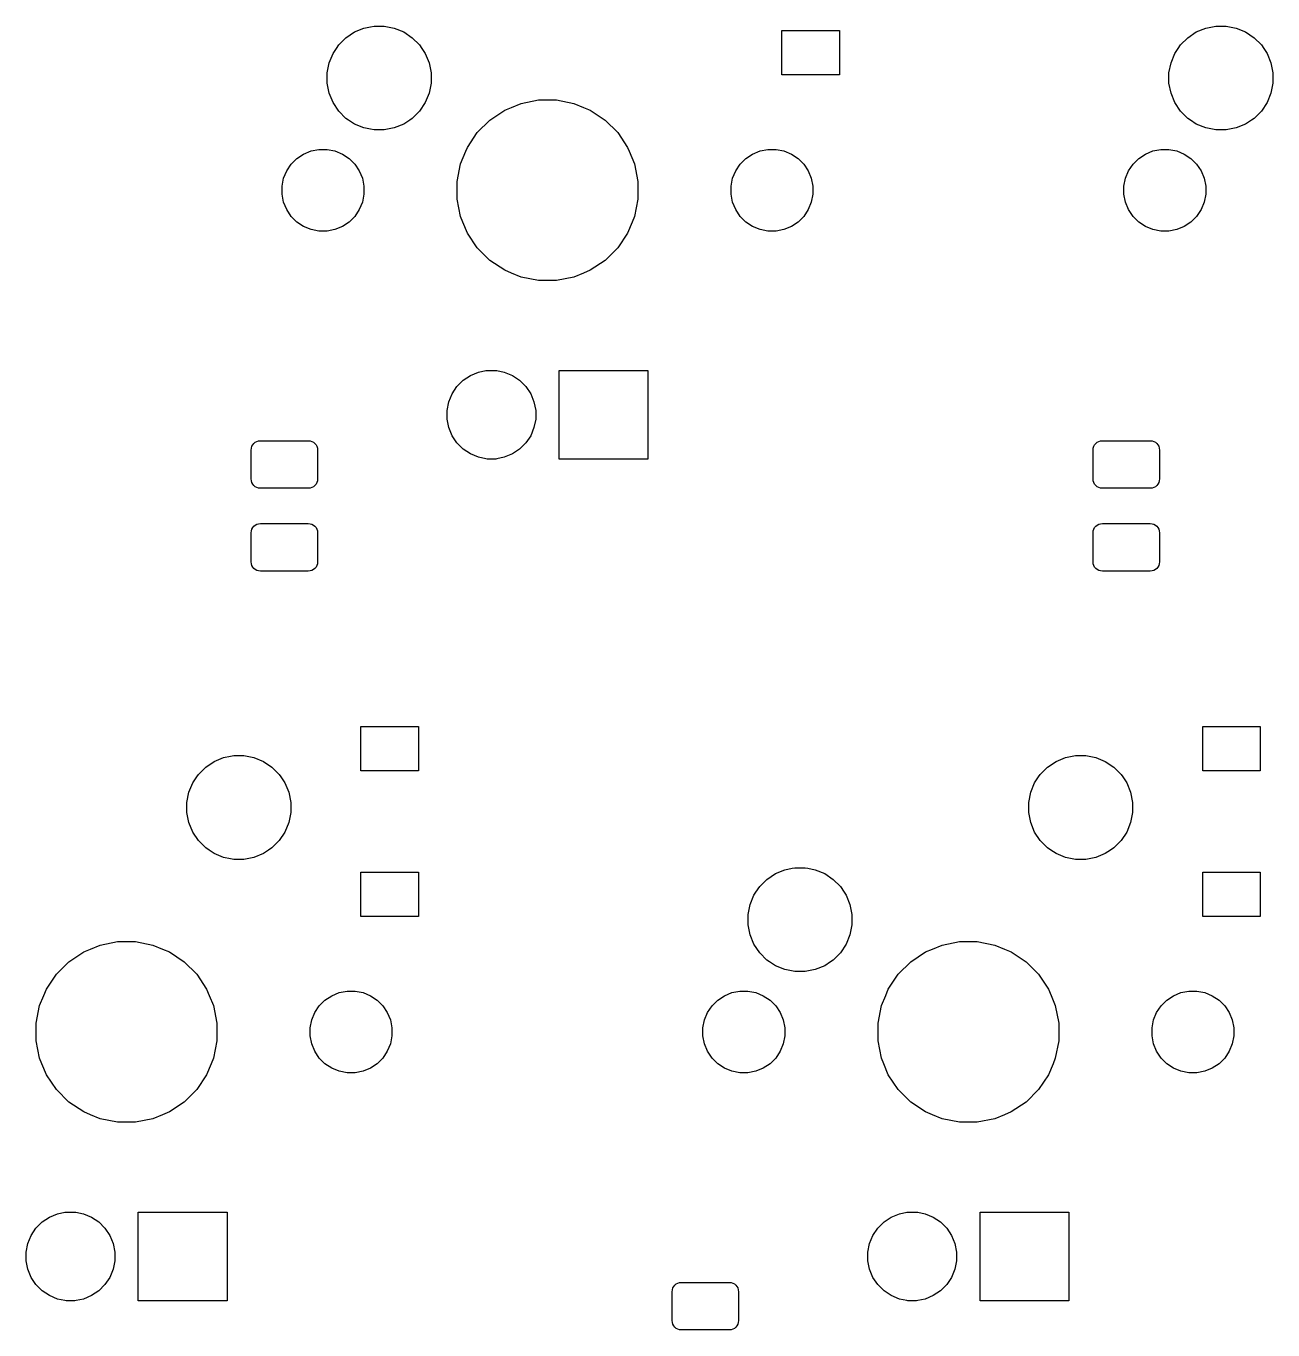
# Model space of a CAD drawing. Extents: x -9 to 373, y -109 to 9.
# Drawn here: x 202.51 to 230.73, y -49.61 to -20.1 of the extents above; entities that cross this region are included whole.
import ezdxf

# ---------------------------------------------------------------- set-up
doc = ezdxf.new("R2010")
doc.units = 0
doc.layers.add('BLACK', color=7, linetype='CONTINUOUS')

msp = doc.modelspace()

# ---------------------------------------------------------------- linework, layer by layer
at = {"layer": 'BLACK', "linetype": 'CONTINUOUS'}
for p, q in [((209.589, -20.5228), (209.753, -20.359)), ((209.753, -20.359), (209.945, -20.2303)), ((209.945, -20.2303), (210.159, -20.1417)), ((209.945, -20.2303), (209.945, -20.2303)), ((210.159, -20.1417), (210.311, -20.1116)), ((210.311, -20.1116), (210.387, -20.0965)), ((210.387, -20.0965), (210.618, -20.0965)), ((210.618, -20.0965), (210.694, -20.1116)), ((210.694, -20.1116), (210.846, -20.1417)), ((210.846, -20.1417), (211.06, -20.2303)), ((211.06, -20.2303), (211.06, -20.2303)), ((211.06, -20.2303), (211.252, -20.359)), ((211.252, -20.359), (211.416, -20.5228)), ((219.615, -21.201), (219.615, -20.199)), ((219.615, -20.199), (220.917, -20.199)), ((220.917, -20.199), (220.917, -21.201)), ((228.639, -20.5228), (228.803, -20.359)), ((228.803, -20.359), (228.995, -20.2303)), ((228.995, -20.2303), (229.209, -20.1417)), ((228.995, -20.2303), (228.995, -20.2303)), ((229.209, -20.1417), (229.361, -20.1116)), ((229.361, -20.1116), (229.437, -20.0965)), ((229.437, -20.0965), (229.668, -20.0965)), ((229.668, -20.0965), (229.744, -20.1116)), ((229.744, -20.1116), (229.896, -20.1417)), ((229.896, -20.1417), (230.11, -20.2303)), ((230.11, -20.2303), (230.11, -20.2303)), ((230.11, -20.2303), (230.302, -20.359)), ((230.302, -20.359), (230.466, -20.5228)), ((209.46, -20.7155), (209.535, -20.6043)), ((209.535, -20.6043), (209.589, -20.5228)), ((211.416, -20.5228), (211.47, -20.6043)), ((211.47, -20.6043), (211.545, -20.7155)), ((228.51, -20.7155), (228.585, -20.6043)), ((228.585, -20.6043), (228.639, -20.5228)), ((230.466, -20.5228), (230.52, -20.6043)), ((230.52, -20.6043), (230.595, -20.7155)), ((209.326, -21.1567), (209.372, -20.9295)), ((209.372, -20.9295), (209.46, -20.7155)), ((211.545, -20.7155), (211.633, -20.9295)), ((211.633, -20.9295), (211.678, -21.1567)), ((228.376, -21.1567), (228.422, -20.9295)), ((228.422, -20.9295), (228.51, -20.7155)), ((230.595, -20.7155), (230.683, -20.9295)), ((230.683, -20.9295), (230.728, -21.1567)), ((209.326, -21.3883), (209.326, -21.1567)), ((211.678, -21.1567), (211.678, -21.3883)), ((220.917, -21.201), (219.615, -21.201)), ((228.376, -21.3883), (228.376, -21.1567)), ((230.728, -21.1567), (230.728, -21.3883)), ((209.372, -21.6155), (209.326, -21.3883)), ((211.678, -21.3883), (211.633, -21.6155)), ((228.422, -21.6155), (228.376, -21.3883)), ((230.728, -21.3883), (230.683, -21.6155)), ((209.46, -21.8295), (209.372, -21.6155)), ((209.589, -22.0222), (209.46, -21.8295)), ((209.46, -21.8295), (209.46, -21.8295)), ((211.545, -21.8295), (211.416, -22.0222)), ((211.633, -21.6155), (211.545, -21.8295)), ((211.545, -21.8295), (211.545, -21.8295)), ((213.716, -21.8462), (214.111, -21.7676)), ((214.111, -21.7676), (214.514, -21.7676)), ((214.514, -21.7676), (214.909, -21.8462)), ((228.51, -21.8295), (228.422, -21.6155)), ((228.639, -22.0222), (228.51, -21.8295)), ((228.51, -21.8295), (228.51, -21.8295)), ((230.595, -21.8295), (230.466, -22.0222)), ((230.683, -21.6155), (230.595, -21.8295)), ((230.595, -21.8295), (230.595, -21.8295)), ((209.753, -22.186), (209.589, -22.0222)), ((211.416, -22.0222), (211.252, -22.186)), ((213.009, -22.2241), (213.344, -22.0003)), ((213.344, -22.0003), (213.498, -21.9365)), ((213.498, -21.9365), (213.716, -21.8462)), ((214.909, -21.8462), (215.127, -21.9365)), ((215.127, -21.9365), (215.281, -22.0003)), ((215.281, -22.0003), (215.616, -22.2241)), ((228.803, -22.186), (228.639, -22.0222)), ((230.466, -22.0222), (230.302, -22.186)), ((209.81, -22.2241), (209.753, -22.186)), ((209.945, -22.3147), (209.81, -22.2241)), ((210.159, -22.4033), (209.945, -22.3147)), ((210.311, -22.4334), (210.159, -22.4033)), ((210.846, -22.4033), (210.694, -22.4334)), ((211.06, -22.3147), (210.846, -22.4033)), ((211.195, -22.2241), (211.06, -22.3147)), ((211.252, -22.186), (211.195, -22.2241)), ((212.724, -22.509), (213.009, -22.2241)), ((215.616, -22.2241), (215.901, -22.509)), ((228.86, -22.2241), (228.803, -22.186)), ((228.995, -22.3147), (228.86, -22.2241)), ((229.209, -22.4033), (228.995, -22.3147)), ((229.361, -22.4334), (229.209, -22.4033)), ((229.896, -22.4033), (229.744, -22.4334)), ((230.11, -22.3147), (229.896, -22.4033)), ((230.245, -22.2241), (230.11, -22.3147)), ((230.302, -22.186), (230.245, -22.2241)), ((210.387, -22.4485), (210.311, -22.4334)), ((210.618, -22.4485), (210.387, -22.4485)), ((210.694, -22.4334), (210.618, -22.4485)), ((212.5, -22.8439), (212.724, -22.509)), ((215.901, -22.509), (216.125, -22.8439)), ((229.437, -22.4485), (229.361, -22.4334)), ((229.668, -22.4485), (229.437, -22.4485)), ((229.744, -22.4334), (229.668, -22.4485)), ((208.642, -23.0932), (208.794, -22.9919)), ((208.794, -22.9919), (208.962, -22.9221)), ((208.962, -22.9221), (209.141, -22.8865)), ((209.141, -22.8865), (209.324, -22.8865)), ((209.324, -22.8865), (209.503, -22.9221)), ((209.503, -22.9221), (209.671, -22.9919)), ((209.671, -22.9919), (209.823, -23.0932)), ((212.346, -23.216), (212.465, -22.929)), ((212.465, -22.929), (212.5, -22.8439)), ((216.125, -22.8439), (216.16, -22.929)), ((216.16, -22.929), (216.279, -23.216)), ((218.802, -23.0932), (218.954, -22.9919)), ((218.954, -22.9919), (219.122, -22.9221)), ((219.122, -22.9221), (219.301, -22.8865)), ((219.301, -22.8865), (219.484, -22.8865)), ((219.484, -22.8865), (219.663, -22.9221)), ((219.663, -22.9221), (219.831, -22.9919)), ((219.831, -22.9919), (219.983, -23.0932)), ((227.692, -23.0932), (227.844, -22.9919)), ((227.844, -22.9919), (228.012, -22.9221)), ((228.012, -22.9221), (228.191, -22.8865)), ((228.191, -22.8865), (228.374, -22.8865)), ((228.374, -22.8865), (228.553, -22.9221)), ((228.553, -22.9221), (228.721, -22.9919)), ((228.721, -22.9919), (228.873, -23.0932)), ((208.412, -23.3739), (208.513, -23.2222)), ((208.513, -23.2222), (208.642, -23.0932)), ((209.823, -23.0932), (209.952, -23.2222)), ((209.952, -23.2222), (210.053, -23.3739)), ((212.268, -23.6111), (212.346, -23.216)), ((216.279, -23.216), (216.357, -23.6111)), ((218.572, -23.3739), (218.673, -23.2222)), ((218.673, -23.2222), (218.802, -23.0932)), ((219.983, -23.0932), (220.112, -23.2222)), ((220.112, -23.2222), (220.213, -23.3739)), ((227.462, -23.3739), (227.563, -23.2222)), ((227.563, -23.2222), (227.692, -23.0932)), ((228.873, -23.0932), (229.002, -23.2222)), ((229.002, -23.2222), (229.103, -23.3739)), ((208.306, -23.7213), (208.342, -23.5424)), ((208.342, -23.5424), (208.412, -23.3739)), ((210.053, -23.3739), (210.123, -23.5424)), ((210.123, -23.5424), (210.159, -23.7213)), ((218.466, -23.7213), (218.502, -23.5424)), ((218.502, -23.5424), (218.572, -23.3739)), ((220.213, -23.3739), (220.283, -23.5424)), ((220.283, -23.5424), (220.319, -23.7213)), ((227.356, -23.7213), (227.392, -23.5424)), ((227.392, -23.5424), (227.462, -23.3739)), ((229.103, -23.3739), (229.173, -23.5424)), ((229.173, -23.5424), (229.208, -23.7213)), ((208.306, -23.9037), (208.306, -23.7213)), ((208.342, -24.0826), (208.306, -23.9037)), ((210.159, -23.9037), (210.123, -24.0826)), ((210.159, -23.7213), (210.159, -23.9037)), ((212.268, -24.0139), (212.268, -23.6111)), ((216.357, -23.6111), (216.357, -24.0139)), ((218.466, -23.9037), (218.466, -23.7213)), ((218.502, -24.0826), (218.466, -23.9037)), ((220.319, -23.9037), (220.283, -24.0826)), ((220.319, -23.7213), (220.319, -23.9037)), ((227.356, -23.9037), (227.356, -23.7213)), ((227.392, -24.0826), (227.356, -23.9037)), ((229.208, -23.9037), (229.173, -24.0826)), ((229.208, -23.7213), (229.208, -23.9037)), ((208.412, -24.2511), (208.342, -24.0826)), ((210.123, -24.0826), (210.053, -24.2511)), ((212.346, -24.409), (212.268, -24.0139)), ((216.357, -24.0139), (216.279, -24.409)), ((218.572, -24.2511), (218.502, -24.0826)), ((220.283, -24.0826), (220.213, -24.2511)), ((227.462, -24.2511), (227.392, -24.0826)), ((229.173, -24.0826), (229.103, -24.2511)), ((208.513, -24.4028), (208.412, -24.2511)), ((208.642, -24.5318), (208.513, -24.4028)), ((209.952, -24.4028), (209.823, -24.5318)), ((210.053, -24.2511), (209.952, -24.4028)), ((212.397, -24.5318), (212.346, -24.409)), ((216.279, -24.409), (216.228, -24.5318)), ((218.673, -24.4028), (218.572, -24.2511)), ((218.802, -24.5318), (218.673, -24.4028)), ((220.112, -24.4028), (219.983, -24.5318)), ((220.213, -24.2511), (220.112, -24.4028)), ((227.563, -24.4028), (227.462, -24.2511)), ((227.692, -24.5318), (227.563, -24.4028)), ((229.002, -24.4028), (228.873, -24.5318)), ((229.103, -24.2511), (229.002, -24.4028)), ((208.794, -24.6331), (208.642, -24.5318)), ((208.962, -24.7029), (208.794, -24.6331)), ((209.141, -24.7385), (208.962, -24.7029)), ((209.324, -24.7385), (209.141, -24.7385)), ((209.503, -24.7029), (209.324, -24.7385)), ((209.671, -24.6331), (209.503, -24.7029)), ((209.823, -24.5318), (209.671, -24.6331)), ((212.5, -24.7811), (212.397, -24.5318)), ((212.724, -25.116), (212.5, -24.7811)), ((216.125, -24.7811), (215.901, -25.116)), ((216.228, -24.5318), (216.125, -24.7811)), ((218.954, -24.6331), (218.802, -24.5318)), ((219.122, -24.7029), (218.954, -24.6331)), ((219.301, -24.7385), (219.122, -24.7029)), ((219.484, -24.7385), (219.301, -24.7385)), ((219.663, -24.7029), (219.484, -24.7385)), ((219.831, -24.6331), (219.663, -24.7029)), ((219.983, -24.5318), (219.831, -24.6331)), ((227.844, -24.6331), (227.692, -24.5318)), ((228.012, -24.7029), (227.844, -24.6331)), ((228.191, -24.7385), (228.012, -24.7029)), ((228.374, -24.7385), (228.191, -24.7385)), ((228.553, -24.7029), (228.374, -24.7385)), ((228.721, -24.6331), (228.553, -24.7029)), ((228.873, -24.5318), (228.721, -24.6331)), ((213.009, -25.4009), (212.724, -25.116)), ((215.901, -25.116), (215.616, -25.4009)), ((213.344, -25.6247), (213.009, -25.4009)), ((213.498, -25.6885), (213.344, -25.6247)), ((215.281, -25.6247), (215.127, -25.6885)), ((215.616, -25.4009), (215.281, -25.6247)), ((213.716, -25.7788), (213.498, -25.6885)), ((214.111, -25.8574), (213.716, -25.7788)), ((214.514, -25.8574), (214.111, -25.8574)), ((214.909, -25.7788), (214.514, -25.8574)), ((215.127, -25.6885), (214.909, -25.7788)), ((212.403, -28.113), (212.567, -28.0032)), ((212.567, -28.0032), (212.75, -27.9276)), ((212.75, -27.9276), (212.916, -27.8945)), ((212.916, -27.8945), (212.944, -27.889)), ((212.944, -27.889), (213.141, -27.889)), ((213.141, -27.889), (213.169, -27.8945)), ((213.169, -27.8945), (213.335, -27.9276)), ((213.335, -27.9276), (213.518, -28.0032)), ((213.518, -28.0032), (213.682, -28.113)), ((214.579, -29.896), (214.579, -27.889)), ((214.579, -27.889), (216.586, -27.889)), ((216.586, -27.889), (216.586, -29.896)), ((212.153, -28.4172), (212.263, -28.2528)), ((212.263, -28.2528), (212.403, -28.113)), ((213.682, -28.113), (213.822, -28.2528)), ((213.822, -28.2528), (213.932, -28.4172)), ((212.039, -28.7937), (212.078, -28.5998)), ((212.078, -28.5998), (212.153, -28.4172)), ((213.932, -28.4172), (214.007, -28.5998)), ((214.007, -28.5998), (214.046, -28.7937)), ((212.039, -28.9913), (212.039, -28.7937)), ((214.046, -28.7937), (214.046, -28.9913)), ((212.078, -29.1852), (212.039, -28.9913)), ((212.153, -29.3678), (212.078, -29.1852)), ((214.007, -29.1852), (213.932, -29.3678)), ((214.046, -28.9913), (214.007, -29.1852)), ((207.701, -29.5156), (207.736, -29.4965)), ((207.736, -29.4965), (207.775, -29.4848)), ((207.775, -29.4848), (207.821, -29.4802)), ((207.821, -29.4802), (208.897, -29.4802)), ((208.897, -29.4802), (208.944, -29.4848)), ((208.944, -29.4848), (208.983, -29.4965)), ((208.983, -29.4965), (209.018, -29.5156)), ((212.263, -29.5322), (212.153, -29.3678)), ((213.932, -29.3678), (213.822, -29.5322)), ((226.751, -29.5156), (226.786, -29.4965)), ((226.786, -29.4965), (226.825, -29.4848)), ((226.825, -29.4848), (226.871, -29.4802)), ((226.871, -29.4802), (227.947, -29.4802)), ((227.947, -29.4802), (227.994, -29.4848)), ((227.994, -29.4848), (228.033, -29.4965)), ((228.033, -29.4965), (228.068, -29.5156)), ((207.608, -29.6931), (207.613, -29.6468)), ((207.608, -30.3444), (207.608, -29.6931)), ((207.613, -29.6468), (207.625, -29.6081)), ((207.625, -29.6081), (207.644, -29.5725)), ((207.644, -29.5725), (207.669, -29.5412)), ((207.669, -29.5412), (207.701, -29.5156)), ((209.018, -29.5156), (209.049, -29.5412)), ((209.049, -29.5412), (209.075, -29.5725)), ((209.075, -29.5725), (209.094, -29.6081)), ((209.094, -29.6081), (209.106, -29.6468)), ((209.106, -29.6468), (209.11, -29.6931)), ((209.11, -29.6931), (209.11, -30.3444)), ((212.403, -29.672), (212.263, -29.5322)), ((212.567, -29.7818), (212.403, -29.672)), ((212.75, -29.8574), (212.567, -29.7818)), ((213.518, -29.7818), (213.335, -29.8574)), ((213.682, -29.672), (213.518, -29.7818)), ((213.822, -29.5322), (213.682, -29.672)), ((226.658, -29.6931), (226.663, -29.6468)), ((226.658, -30.3444), (226.658, -29.6931)), ((226.663, -29.6468), (226.675, -29.6081)), ((226.675, -29.6081), (226.694, -29.5725)), ((226.694, -29.5725), (226.719, -29.5412)), ((226.719, -29.5412), (226.751, -29.5156)), ((228.068, -29.5156), (228.099, -29.5412)), ((228.099, -29.5412), (228.125, -29.5725)), ((228.125, -29.5725), (228.144, -29.6081)), ((228.144, -29.6081), (228.156, -29.6468)), ((228.156, -29.6468), (228.16, -29.6931)), ((228.16, -29.6931), (228.16, -30.3444)), ((212.916, -29.8905), (212.75, -29.8574)), ((212.944, -29.896), (212.916, -29.8905)), ((213.141, -29.896), (212.944, -29.896)), ((213.169, -29.8905), (213.141, -29.896)), ((213.335, -29.8574), (213.169, -29.8905)), ((216.586, -29.896), (214.579, -29.896)), ((207.613, -30.3907), (207.608, -30.3444)), ((207.625, -30.4294), (207.613, -30.3907)), ((209.106, -30.3907), (209.094, -30.4294)), ((209.11, -30.3444), (209.106, -30.3907)), ((226.663, -30.3907), (226.658, -30.3444)), ((226.675, -30.4294), (226.663, -30.3907)), ((228.156, -30.3907), (228.144, -30.4294)), ((228.16, -30.3444), (228.156, -30.3907)), ((207.644, -30.465), (207.625, -30.4294)), ((207.669, -30.4963), (207.644, -30.465)), ((207.701, -30.5219), (207.669, -30.4963)), ((207.736, -30.541), (207.701, -30.5219)), ((207.775, -30.5527), (207.736, -30.541)), ((207.821, -30.5572), (207.775, -30.5527)), ((208.897, -30.5572), (207.821, -30.5572)), ((208.944, -30.5527), (208.897, -30.5572)), ((208.983, -30.541), (208.944, -30.5527)), ((209.018, -30.5219), (208.983, -30.541)), ((209.049, -30.4963), (209.018, -30.5219)), ((209.075, -30.465), (209.049, -30.4963)), ((209.094, -30.4294), (209.075, -30.465)), ((226.694, -30.465), (226.675, -30.4294)), ((226.719, -30.4963), (226.694, -30.465)), ((226.751, -30.5219), (226.719, -30.4963)), ((226.786, -30.541), (226.751, -30.5219)), ((226.825, -30.5527), (226.786, -30.541)), ((226.871, -30.5572), (226.825, -30.5527)), ((227.947, -30.5572), (226.871, -30.5572)), ((227.994, -30.5527), (227.947, -30.5572)), ((228.033, -30.541), (227.994, -30.5527)), ((228.068, -30.5219), (228.033, -30.541)), ((228.099, -30.4963), (228.068, -30.5219)), ((228.125, -30.465), (228.099, -30.4963)), ((228.144, -30.4294), (228.125, -30.465)), ((207.608, -31.5681), (207.613, -31.5218)), ((207.608, -32.2194), (207.608, -31.5681)), ((207.613, -31.5218), (207.625, -31.4831)), ((207.625, -31.4831), (207.644, -31.4475)), ((207.644, -31.4475), (207.669, -31.4162)), ((207.669, -31.4162), (207.701, -31.3906)), ((207.701, -31.3906), (207.736, -31.3715)), ((207.736, -31.3715), (207.775, -31.3598)), ((207.775, -31.3598), (207.821, -31.3552)), ((207.821, -31.3552), (208.897, -31.3552)), ((208.897, -31.3552), (208.944, -31.3598)), ((208.944, -31.3598), (208.983, -31.3715)), ((208.983, -31.3715), (209.018, -31.3906)), ((209.018, -31.3906), (209.049, -31.4162)), ((209.049, -31.4162), (209.075, -31.4475)), ((209.075, -31.4475), (209.094, -31.4831)), ((209.094, -31.4831), (209.106, -31.5218)), ((209.106, -31.5218), (209.11, -31.5681)), ((209.11, -31.5681), (209.11, -32.2194)), ((226.658, -31.5681), (226.663, -31.5218)), ((226.658, -32.2194), (226.658, -31.5681)), ((226.663, -31.5218), (226.675, -31.4831)), ((226.675, -31.4831), (226.694, -31.4475)), ((226.694, -31.4475), (226.719, -31.4162)), ((226.719, -31.4162), (226.751, -31.3906)), ((226.751, -31.3906), (226.786, -31.3715)), ((226.786, -31.3715), (226.825, -31.3598)), ((226.825, -31.3598), (226.871, -31.3552)), ((226.871, -31.3552), (227.947, -31.3552)), ((227.947, -31.3552), (227.994, -31.3598)), ((227.994, -31.3598), (228.033, -31.3715)), ((228.033, -31.3715), (228.068, -31.3906)), ((228.068, -31.3906), (228.099, -31.4162)), ((228.099, -31.4162), (228.125, -31.4475)), ((228.125, -31.4475), (228.144, -31.4831)), ((228.144, -31.4831), (228.156, -31.5218)), ((228.156, -31.5218), (228.16, -31.5681)), ((228.16, -31.5681), (228.16, -32.2194)), ((207.613, -32.2657), (207.608, -32.2194)), ((207.625, -32.3044), (207.613, -32.2657)), ((207.644, -32.34), (207.625, -32.3044)), ((207.669, -32.3713), (207.644, -32.34)), ((207.701, -32.3969), (207.669, -32.3713)), ((207.736, -32.416), (207.701, -32.3969)), ((207.775, -32.4277), (207.736, -32.416)), ((207.821, -32.4322), (207.775, -32.4277)), ((208.897, -32.4322), (207.821, -32.4322)), ((208.944, -32.4277), (208.897, -32.4322)), ((208.983, -32.416), (208.944, -32.4277)), ((209.018, -32.3969), (208.983, -32.416)), ((209.049, -32.3713), (209.018, -32.3969)), ((209.075, -32.34), (209.049, -32.3713)), ((209.094, -32.3044), (209.075, -32.34)), ((209.106, -32.2657), (209.094, -32.3044)), ((209.11, -32.2194), (209.106, -32.2657)), ((226.663, -32.2657), (226.658, -32.2194)), ((226.675, -32.3044), (226.663, -32.2657)), ((226.694, -32.34), (226.675, -32.3044)), ((226.719, -32.3713), (226.694, -32.34)), ((226.751, -32.3969), (226.719, -32.3713)), ((226.786, -32.416), (226.751, -32.3969)), ((226.825, -32.4277), (226.786, -32.416)), ((226.871, -32.4322), (226.825, -32.4277)), ((227.947, -32.4322), (226.871, -32.4322)), ((227.994, -32.4277), (227.947, -32.4322)), ((228.033, -32.416), (227.994, -32.4277)), ((228.068, -32.3969), (228.033, -32.416)), ((228.099, -32.3713), (228.068, -32.3969)), ((228.125, -32.34), (228.099, -32.3713)), ((228.144, -32.3044), (228.125, -32.34)), ((228.156, -32.2657), (228.144, -32.3044)), ((228.16, -32.2194), (228.156, -32.2657)), ((210.09, -36.951), (210.09, -35.949)), ((210.09, -35.949), (211.392, -35.949)), ((211.392, -35.949), (211.392, -36.951)), ((229.14, -36.951), (229.14, -35.949)), ((229.14, -35.949), (230.442, -35.949)), ((230.442, -35.949), (230.442, -36.951)), ((206.414, -37.0328), (206.578, -36.869)), ((206.578, -36.869), (206.77, -36.7403)), ((206.77, -36.7403), (206.984, -36.6517)), ((206.77, -36.7403), (206.77, -36.7403)), ((206.984, -36.6517), (207.136, -36.6216)), ((207.136, -36.6216), (207.212, -36.6065)), ((207.212, -36.6065), (207.443, -36.6065)), ((207.443, -36.6065), (207.519, -36.6216)), ((207.519, -36.6216), (207.671, -36.6517)), ((207.671, -36.6517), (207.885, -36.7403)), ((207.885, -36.7403), (207.885, -36.7403)), ((207.885, -36.7403), (208.077, -36.869)), ((208.077, -36.869), (208.241, -37.0328)), ((225.464, -37.0328), (225.628, -36.869)), ((225.628, -36.869), (225.82, -36.7403)), ((225.82, -36.7403), (226.034, -36.6517)), ((225.82, -36.7403), (225.82, -36.7403)), ((226.034, -36.6517), (226.186, -36.6216)), ((226.186, -36.6216), (226.262, -36.6065)), ((226.262, -36.6065), (226.493, -36.6065)), ((226.493, -36.6065), (226.569, -36.6216)), ((226.569, -36.6216), (226.721, -36.6517)), ((226.721, -36.6517), (226.935, -36.7403)), ((226.935, -36.7403), (226.935, -36.7403)), ((226.935, -36.7403), (227.127, -36.869)), ((227.127, -36.869), (227.291, -37.0328)), ((206.285, -37.2255), (206.375, -37.0912)), ((206.375, -37.0912), (206.414, -37.0328)), ((208.241, -37.0328), (208.28, -37.0912)), ((208.28, -37.0912), (208.37, -37.2255)), ((211.392, -36.951), (210.09, -36.951)), ((225.335, -37.2255), (225.425, -37.0912)), ((225.425, -37.0912), (225.464, -37.0328)), ((227.291, -37.0328), (227.33, -37.0912)), ((227.33, -37.0912), (227.42, -37.2255)), ((230.442, -36.951), (229.14, -36.951)), ((206.151, -37.6667), (206.197, -37.4395)), ((206.197, -37.4395), (206.285, -37.2255)), ((208.37, -37.2255), (208.458, -37.4395)), ((208.458, -37.4395), (208.504, -37.6667)), ((225.201, -37.6667), (225.247, -37.4395)), ((225.247, -37.4395), (225.335, -37.2255)), ((227.42, -37.2255), (227.508, -37.4395)), ((227.508, -37.4395), (227.553, -37.6667)), ((206.151, -37.8983), (206.151, -37.6667)), ((208.504, -37.6667), (208.504, -37.8983)), ((225.201, -37.8983), (225.201, -37.6667)), ((227.553, -37.6667), (227.553, -37.8983)), ((206.197, -38.1255), (206.151, -37.8983)), ((208.504, -37.8983), (208.458, -38.1255)), ((225.247, -38.1255), (225.201, -37.8983)), ((227.553, -37.8983), (227.508, -38.1255)), ((206.285, -38.3395), (206.197, -38.1255)), ((206.414, -38.5322), (206.285, -38.3395)), ((206.285, -38.3395), (206.285, -38.3395)), ((208.37, -38.3395), (208.241, -38.5322)), ((208.458, -38.1255), (208.37, -38.3395)), ((208.37, -38.3395), (208.37, -38.3395)), ((225.335, -38.3395), (225.247, -38.1255)), ((225.464, -38.5322), (225.335, -38.3395)), ((225.335, -38.3395), (225.335, -38.3395)), ((227.42, -38.3395), (227.291, -38.5322)), ((227.508, -38.1255), (227.42, -38.3395)), ((227.42, -38.3395), (227.42, -38.3395)), ((206.578, -38.696), (206.414, -38.5322)), ((208.241, -38.5322), (208.077, -38.696)), ((225.628, -38.696), (225.464, -38.5322)), ((227.291, -38.5322), (227.127, -38.696)), ((206.655, -38.7474), (206.578, -38.696)), ((206.77, -38.8247), (206.655, -38.7474)), ((206.984, -38.9133), (206.77, -38.8247)), ((207.136, -38.9434), (206.984, -38.9133)), ((207.212, -38.9585), (207.136, -38.9434)), ((207.519, -38.9434), (207.443, -38.9585)), ((207.671, -38.9133), (207.519, -38.9434)), ((207.885, -38.8247), (207.671, -38.9133)), ((208, -38.7474), (207.885, -38.8247)), ((208.077, -38.696), (208, -38.7474)), ((225.705, -38.7474), (225.628, -38.696)), ((225.82, -38.8247), (225.705, -38.7474)), ((226.034, -38.9133), (225.82, -38.8247)), ((226.186, -38.9434), (226.034, -38.9133)), ((226.262, -38.9585), (226.186, -38.9434)), ((226.569, -38.9434), (226.493, -38.9585)), ((226.721, -38.9133), (226.569, -38.9434)), ((226.935, -38.8247), (226.721, -38.9133)), ((227.05, -38.7474), (226.935, -38.8247)), ((227.127, -38.696), (227.05, -38.7474)), ((207.443, -38.9585), (207.212, -38.9585)), ((210.09, -40.251), (210.09, -39.249)), ((210.09, -39.249), (211.392, -39.249)), ((211.392, -39.249), (211.392, -40.251)), ((219.47, -39.2803), (219.684, -39.1917)), ((219.684, -39.1917), (219.851, -39.1586)), ((219.851, -39.1586), (219.912, -39.1465)), ((219.912, -39.1465), (220.143, -39.1465)), ((220.143, -39.1465), (220.204, -39.1586)), ((220.204, -39.1586), (220.371, -39.1917)), ((220.371, -39.1917), (220.585, -39.2803)), ((226.493, -38.9585), (226.262, -38.9585)), ((229.14, -40.251), (229.14, -39.249)), ((229.14, -39.249), (230.442, -39.249)), ((230.442, -39.249), (230.442, -40.251)), ((219.114, -39.5728), (219.278, -39.409)), ((219.278, -39.409), (219.47, -39.2803)), ((219.47, -39.2803), (219.47, -39.2803)), ((220.585, -39.2803), (220.585, -39.2803)), ((220.585, -39.2803), (220.777, -39.409)), ((220.777, -39.409), (220.941, -39.5728)), ((218.897, -39.9795), (218.985, -39.7655)), ((218.985, -39.7655), (219.028, -39.7013)), ((219.028, -39.7013), (219.114, -39.5728)), ((220.941, -39.5728), (221.027, -39.7013)), ((221.027, -39.7013), (221.07, -39.7655)), ((221.07, -39.7655), (221.158, -39.9795)), ((218.851, -40.2067), (218.897, -39.9795)), ((221.158, -39.9795), (221.203, -40.2067)), ((211.392, -40.251), (210.09, -40.251)), ((218.851, -40.4383), (218.851, -40.2067)), ((221.203, -40.2067), (221.203, -40.4383)), ((230.442, -40.251), (229.14, -40.251)), ((218.897, -40.6655), (218.851, -40.4383)), ((218.985, -40.8795), (218.897, -40.6655)), ((221.158, -40.6655), (221.07, -40.8795)), ((221.203, -40.4383), (221.158, -40.6655)), ((203.819, -41.0503), (203.973, -40.9865)), ((203.973, -40.9865), (204.191, -40.8962)), ((204.191, -40.8962), (204.586, -40.8176)), ((204.586, -40.8176), (204.989, -40.8176)), ((204.989, -40.8176), (205.384, -40.8962)), ((205.384, -40.8962), (205.602, -40.9865)), ((205.602, -40.9865), (205.756, -41.0503)), ((219.114, -41.0722), (218.985, -40.8795)), ((218.985, -40.8795), (218.985, -40.8795)), ((221.07, -40.8795), (220.941, -41.0722)), ((221.07, -40.8795), (221.07, -40.8795)), ((222.869, -41.0503), (223.023, -40.9865)), ((223.023, -40.9865), (223.241, -40.8962)), ((223.241, -40.8962), (223.636, -40.8176)), ((223.636, -40.8176), (224.039, -40.8176)), ((224.039, -40.8176), (224.434, -40.8962)), ((224.434, -40.8962), (224.652, -40.9865)), ((224.652, -40.9865), (224.806, -41.0503)), ((203.199, -41.559), (203.484, -41.2741)), ((203.484, -41.2741), (203.819, -41.0503)), ((205.756, -41.0503), (206.091, -41.2741)), ((206.091, -41.2741), (206.376, -41.559)), ((219.278, -41.236), (219.114, -41.0722)), ((219.335, -41.2741), (219.278, -41.236)), ((219.47, -41.3647), (219.335, -41.2741)), ((220.72, -41.2741), (220.585, -41.3647)), ((220.777, -41.236), (220.72, -41.2741)), ((220.941, -41.0722), (220.777, -41.236)), ((222.249, -41.559), (222.534, -41.2741)), ((222.534, -41.2741), (222.869, -41.0503)), ((224.806, -41.0503), (225.141, -41.2741)), ((225.141, -41.2741), (225.426, -41.559)), ((202.975, -41.8939), (203.199, -41.559)), ((206.376, -41.559), (206.6, -41.8939)), ((219.684, -41.4533), (219.47, -41.3647)), ((219.836, -41.4834), (219.684, -41.4533)), ((219.912, -41.4985), (219.836, -41.4834)), ((220.143, -41.4985), (219.912, -41.4985)), ((220.219, -41.4834), (220.143, -41.4985)), ((220.371, -41.4533), (220.219, -41.4834)), ((220.585, -41.3647), (220.371, -41.4533)), ((222.025, -41.8939), (222.249, -41.559)), ((225.426, -41.559), (225.65, -41.8939)), ((202.916, -42.0379), (202.975, -41.8939)), ((206.6, -41.8939), (206.659, -42.0379)), ((221.966, -42.0379), (222.025, -41.8939)), ((225.65, -41.8939), (225.709, -42.0379)), ((202.821, -42.266), (202.916, -42.0379)), ((206.659, -42.0379), (206.754, -42.266)), ((209.148, -42.2722), (209.277, -42.1432)), ((209.277, -42.1432), (209.429, -42.0419)), ((209.429, -42.0419), (209.597, -41.9721)), ((209.597, -41.9721), (209.776, -41.9365)), ((209.776, -41.9365), (209.959, -41.9365)), ((209.959, -41.9365), (210.138, -41.9721)), ((210.138, -41.9721), (210.306, -42.0419)), ((210.306, -42.0419), (210.458, -42.1432)), ((210.458, -42.1432), (210.587, -42.2722)), ((218.038, -42.2722), (218.167, -42.1432)), ((218.167, -42.1432), (218.319, -42.0419)), ((218.319, -42.0419), (218.487, -41.9721)), ((218.487, -41.9721), (218.666, -41.9365)), ((218.666, -41.9365), (218.849, -41.9365)), ((218.849, -41.9365), (219.028, -41.9721)), ((219.028, -41.9721), (219.196, -42.0419)), ((219.196, -42.0419), (219.348, -42.1432)), ((219.348, -42.1432), (219.477, -42.2722)), ((221.871, -42.266), (221.966, -42.0379)), ((225.709, -42.0379), (225.804, -42.266)), ((228.198, -42.2722), (228.327, -42.1432)), ((228.327, -42.1432), (228.479, -42.0419)), ((228.479, -42.0419), (228.647, -41.9721)), ((228.647, -41.9721), (228.826, -41.9365)), ((228.826, -41.9365), (229.009, -41.9365)), ((229.009, -41.9365), (229.188, -41.9721)), ((229.188, -41.9721), (229.356, -42.0419)), ((229.356, -42.0419), (229.508, -42.1432)), ((229.508, -42.1432), (229.637, -42.2722)), ((202.743, -42.6611), (202.821, -42.266)), ((206.754, -42.266), (206.832, -42.6611)), ((208.977, -42.5924), (209.047, -42.4239)), ((209.047, -42.4239), (209.148, -42.2722)), ((210.587, -42.2722), (210.688, -42.4239)), ((210.688, -42.4239), (210.758, -42.5924)), ((217.867, -42.5924), (217.937, -42.4239)), ((217.937, -42.4239), (218.038, -42.2722)), ((219.477, -42.2722), (219.578, -42.4239)), ((219.578, -42.4239), (219.648, -42.5924)), ((221.793, -42.6611), (221.871, -42.266)), ((225.804, -42.266), (225.882, -42.6611)), ((228.027, -42.5924), (228.097, -42.4239)), ((228.097, -42.4239), (228.198, -42.2722)), ((229.637, -42.2722), (229.738, -42.4239)), ((229.738, -42.4239), (229.808, -42.5924)), ((202.743, -43.0639), (202.743, -42.6611)), ((206.832, -42.6611), (206.832, -43.0639)), ((208.941, -42.7713), (208.977, -42.5924)), ((208.941, -42.9537), (208.941, -42.7713)), ((210.758, -42.5924), (210.793, -42.7713)), ((210.793, -42.7713), (210.793, -42.9537)), ((217.831, -42.7713), (217.867, -42.5924)), ((217.831, -42.9537), (217.831, -42.7713)), ((219.648, -42.5924), (219.683, -42.7713)), ((219.683, -42.7713), (219.683, -42.9537)), ((221.793, -43.0639), (221.793, -42.6611)), ((225.882, -42.6611), (225.882, -43.0639)), ((227.992, -42.7713), (228.027, -42.5924)), ((227.992, -42.9537), (227.992, -42.7713)), ((229.808, -42.5924), (229.843, -42.7713)), ((229.843, -42.7713), (229.843, -42.9537)), ((202.821, -43.459), (202.743, -43.0639)), ((206.832, -43.0639), (206.754, -43.459)), ((208.977, -43.1326), (208.941, -42.9537)), ((210.793, -42.9537), (210.758, -43.1326)), ((217.867, -43.1326), (217.831, -42.9537)), ((219.683, -42.9537), (219.648, -43.1326)), ((221.871, -43.459), (221.793, -43.0639)), ((225.882, -43.0639), (225.804, -43.459)), ((228.027, -43.1326), (227.992, -42.9537)), ((229.843, -42.9537), (229.808, -43.1326)), ((209.047, -43.3011), (208.977, -43.1326)), ((209.148, -43.4528), (209.047, -43.3011)), ((210.688, -43.3011), (210.587, -43.4528)), ((210.758, -43.1326), (210.688, -43.3011)), ((217.937, -43.3011), (217.867, -43.1326)), ((218.038, -43.4528), (217.937, -43.3011)), ((219.578, -43.3011), (219.477, -43.4528)), ((219.648, -43.1326), (219.578, -43.3011)), ((228.097, -43.3011), (228.027, -43.1326)), ((228.198, -43.4528), (228.097, -43.3011)), ((229.738, -43.3011), (229.637, -43.4528)), ((229.808, -43.1326), (229.738, -43.3011)), ((202.872, -43.5818), (202.821, -43.459)), ((202.975, -43.8311), (202.872, -43.5818)), ((206.703, -43.5818), (206.6, -43.8311)), ((206.754, -43.459), (206.703, -43.5818)), ((209.277, -43.5818), (209.148, -43.4528)), ((209.429, -43.6831), (209.277, -43.5818)), ((210.458, -43.5818), (210.306, -43.6831)), ((210.587, -43.4528), (210.458, -43.5818)), ((218.167, -43.5818), (218.038, -43.4528)), ((218.319, -43.6831), (218.167, -43.5818)), ((219.348, -43.5818), (219.196, -43.6831)), ((219.477, -43.4528), (219.348, -43.5818)), ((221.922, -43.5818), (221.871, -43.459)), ((222.025, -43.8311), (221.922, -43.5818)), ((225.753, -43.5818), (225.65, -43.8311)), ((225.804, -43.459), (225.753, -43.5818)), ((228.327, -43.5818), (228.198, -43.4528)), ((228.479, -43.6831), (228.327, -43.5818)), ((229.508, -43.5818), (229.356, -43.6831)), ((229.637, -43.4528), (229.508, -43.5818)), ((203.199, -44.166), (202.975, -43.8311)), ((206.6, -43.8311), (206.376, -44.166)), ((209.597, -43.7529), (209.429, -43.6831)), ((209.776, -43.7885), (209.597, -43.7529)), ((209.959, -43.7885), (209.776, -43.7885)), ((210.138, -43.7529), (209.959, -43.7885)), ((210.306, -43.6831), (210.138, -43.7529)), ((218.487, -43.7529), (218.319, -43.6831)), ((218.666, -43.7885), (218.487, -43.7529)), ((218.849, -43.7885), (218.666, -43.7885)), ((219.028, -43.7529), (218.849, -43.7885)), ((219.196, -43.6831), (219.028, -43.7529)), ((222.249, -44.166), (222.025, -43.8311)), ((225.65, -43.8311), (225.426, -44.166)), ((228.647, -43.7529), (228.479, -43.6831)), ((228.826, -43.7885), (228.647, -43.7529)), ((229.009, -43.7885), (228.826, -43.7885)), ((229.188, -43.7529), (229.009, -43.7885)), ((229.356, -43.6831), (229.188, -43.7529)), ((203.484, -44.4509), (203.199, -44.166)), ((206.376, -44.166), (206.091, -44.4509)), ((222.534, -44.4509), (222.249, -44.166)), ((225.426, -44.166), (225.141, -44.4509)), ((203.819, -44.6747), (203.484, -44.4509)), ((206.091, -44.4509), (205.756, -44.6747)), ((222.869, -44.6747), (222.534, -44.4509)), ((225.141, -44.4509), (224.806, -44.6747)), ((203.973, -44.7385), (203.819, -44.6747)), ((204.191, -44.8288), (203.973, -44.7385)), ((204.586, -44.9074), (204.191, -44.8288)), ((205.384, -44.8288), (204.989, -44.9074)), ((205.602, -44.7385), (205.384, -44.8288)), ((205.756, -44.6747), (205.602, -44.7385)), ((223.023, -44.7385), (222.869, -44.6747)), ((223.241, -44.8288), (223.023, -44.7385)), ((223.636, -44.9074), (223.241, -44.8288)), ((224.434, -44.8288), (224.039, -44.9074)), ((224.652, -44.7385), (224.434, -44.8288)), ((224.806, -44.6747), (224.652, -44.7385)), ((204.989, -44.9074), (204.586, -44.9074)), ((224.039, -44.9074), (223.636, -44.9074)), ((202.738, -47.3028), (202.878, -47.163)), ((202.878, -47.163), (203.042, -47.0532)), ((203.042, -47.0532), (203.225, -46.9776)), ((203.225, -46.9776), (203.394, -46.9439)), ((203.394, -46.9439), (203.419, -46.939)), ((203.419, -46.939), (203.616, -46.939)), ((203.616, -46.939), (203.641, -46.9439)), ((203.641, -46.9439), (203.81, -46.9776)), ((203.81, -46.9776), (203.993, -47.0532)), ((203.993, -47.0532), (204.157, -47.163)), ((204.157, -47.163), (204.297, -47.3028)), ((205.054, -48.946), (205.054, -46.939)), ((205.054, -46.939), (207.061, -46.939)), ((207.061, -46.939), (207.061, -48.946)), ((221.788, -47.3028), (221.928, -47.163)), ((221.928, -47.163), (222.092, -47.0532)), ((222.092, -47.0532), (222.275, -46.9776)), ((222.275, -46.9776), (222.444, -46.9439)), ((222.444, -46.9439), (222.469, -46.939)), ((222.469, -46.939), (222.666, -46.939)), ((222.666, -46.939), (222.691, -46.9439)), ((222.691, -46.9439), (222.86, -46.9776)), ((222.86, -46.9776), (223.043, -47.0532)), ((223.043, -47.0532), (223.207, -47.163)), ((223.207, -47.163), (223.347, -47.3028)), ((224.104, -48.946), (224.104, -46.939)), ((224.104, -46.939), (226.111, -46.939)), ((226.111, -46.939), (226.111, -48.946)), ((202.553, -47.6498), (202.628, -47.4672)), ((202.628, -47.4672), (202.738, -47.3028)), ((204.297, -47.3028), (204.407, -47.4672)), ((204.407, -47.4672), (204.482, -47.6498)), ((221.603, -47.6498), (221.678, -47.4672)), ((221.678, -47.4672), (221.788, -47.3028)), ((223.347, -47.3028), (223.457, -47.4672)), ((223.457, -47.4672), (223.532, -47.6498)), ((202.514, -47.8437), (202.553, -47.6498)), ((204.482, -47.6498), (204.521, -47.8437)), ((221.564, -47.8437), (221.603, -47.6498)), ((223.532, -47.6498), (223.571, -47.8437)), ((202.514, -48.0413), (202.514, -47.8437)), ((202.553, -48.2352), (202.514, -48.0413)), ((204.521, -48.0413), (204.482, -48.2352)), ((204.521, -47.8437), (204.521, -48.0413)), ((221.564, -48.0413), (221.564, -47.8437)), ((221.603, -48.2352), (221.564, -48.0413)), ((223.571, -48.0413), (223.532, -48.2352)), ((223.571, -47.8437), (223.571, -48.0413)), ((202.628, -48.4178), (202.553, -48.2352)), ((204.482, -48.2352), (204.407, -48.4178)), ((221.678, -48.4178), (221.603, -48.2352)), ((223.532, -48.2352), (223.457, -48.4178)), ((202.738, -48.5822), (202.628, -48.4178)), ((202.878, -48.722), (202.738, -48.5822)), ((204.297, -48.5822), (204.157, -48.722)), ((204.407, -48.4178), (204.297, -48.5822)), ((217.138, -48.6968), (217.15, -48.6581)), ((217.15, -48.6581), (217.169, -48.6225)), ((217.169, -48.6225), (217.194, -48.5912)), ((217.194, -48.5912), (217.226, -48.5656)), ((217.226, -48.5656), (217.261, -48.5465)), ((217.261, -48.5465), (217.3, -48.5348)), ((217.3, -48.5348), (217.346, -48.5302)), ((217.346, -48.5302), (218.422, -48.5302)), ((218.422, -48.5302), (218.469, -48.5348)), ((218.469, -48.5348), (218.508, -48.5465)), ((218.508, -48.5465), (218.543, -48.5656)), ((218.543, -48.5656), (218.574, -48.5912)), ((218.574, -48.5912), (218.6, -48.6225)), ((218.6, -48.6225), (218.619, -48.6581)), ((218.619, -48.6581), (218.631, -48.6968)), ((221.788, -48.5822), (221.678, -48.4178)), ((221.928, -48.722), (221.788, -48.5822)), ((223.347, -48.5822), (223.207, -48.722)), ((223.457, -48.4178), (223.347, -48.5822)), ((203.042, -48.8318), (202.878, -48.722)), ((203.225, -48.9074), (203.042, -48.8318)), ((203.391, -48.9405), (203.225, -48.9074)), ((203.419, -48.946), (203.391, -48.9405)), ((203.616, -48.946), (203.419, -48.946)), ((203.644, -48.9405), (203.616, -48.946)), ((203.81, -48.9074), (203.644, -48.9405)), ((203.993, -48.8318), (203.81, -48.9074)), ((204.157, -48.722), (203.993, -48.8318)), ((207.061, -48.946), (205.054, -48.946)), ((217.133, -48.7431), (217.138, -48.6968)), ((217.133, -49.3944), (217.133, -48.7431)), ((218.631, -48.6968), (218.635, -48.7431)), ((218.635, -48.7431), (218.635, -49.3944)), ((222.092, -48.8318), (221.928, -48.722)), ((222.275, -48.9074), (222.092, -48.8318)), ((222.441, -48.9405), (222.275, -48.9074)), ((222.469, -48.946), (222.441, -48.9405)), ((222.666, -48.946), (222.469, -48.946)), ((222.694, -48.9405), (222.666, -48.946)), ((222.86, -48.9074), (222.694, -48.9405)), ((223.043, -48.8318), (222.86, -48.9074)), ((223.207, -48.722), (223.043, -48.8318)), ((226.111, -48.946), (224.104, -48.946)), ((217.138, -49.4407), (217.133, -49.3944)), ((217.15, -49.4794), (217.138, -49.4407)), ((217.169, -49.515), (217.15, -49.4794)), ((217.194, -49.5463), (217.169, -49.515)), ((217.226, -49.5719), (217.194, -49.5463)), ((217.261, -49.591), (217.226, -49.5719)), ((218.543, -49.5719), (218.508, -49.591)), ((218.574, -49.5463), (218.543, -49.5719)), ((218.6, -49.515), (218.574, -49.5463)), ((218.619, -49.4794), (218.6, -49.515)), ((218.631, -49.4407), (218.619, -49.4794)), ((218.635, -49.3944), (218.631, -49.4407)), ((217.3, -49.6027), (217.261, -49.591)), ((217.346, -49.6073), (217.3, -49.6027)), ((218.422, -49.6073), (217.346, -49.6073)), ((218.469, -49.6027), (218.422, -49.6073)), ((218.508, -49.591), (218.469, -49.6027))]:
    msp.add_line(p, q, dxfattribs=at)

doc.saveas('drawing.dxf')
